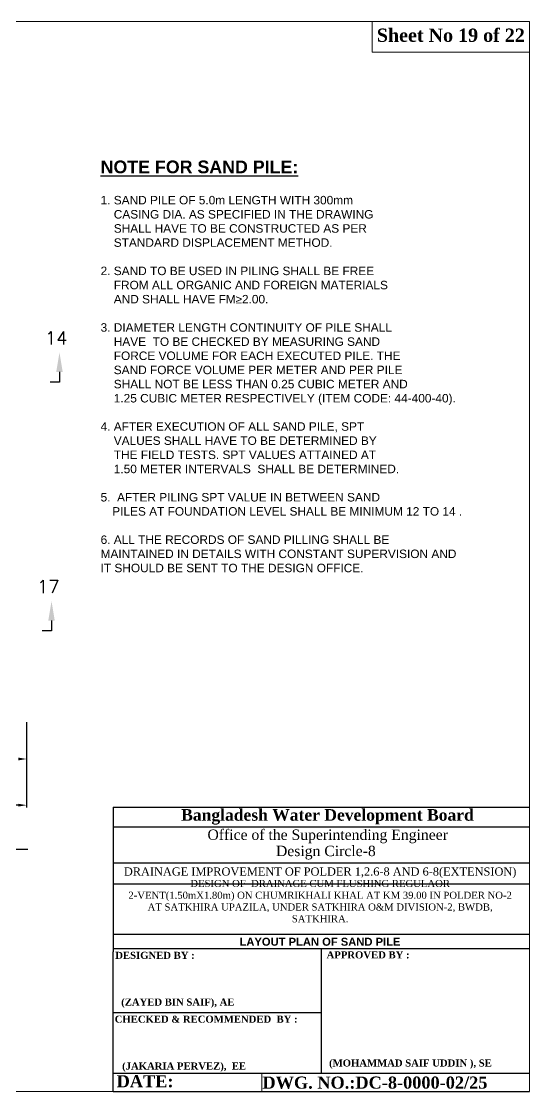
# Model space of a CAD drawing. Extents: x -545075 to 1728153, y -708141 to -305611.
# Drawn here: x 1228502 to 1250288, y -661961 to -616057 of the extents above; entities that cross this region are included whole.
import ezdxf

# ---------------------------------------------------------------- set-up
doc = ezdxf.new("R2010")
doc.units = 0
doc.header["$MEASUREMENT"] = 0
doc.layers.get('0').update_dxf_attribs({"linetype": 'CONTINUOUS'})
doc.layers.get('DEFPOINTS').update_dxf_attribs({"linetype": 'CONTINUOUS'})
doc.layers.add('Left Bank Profile', color=7, linetype='CONTINUOUS', lineweight=25)
doc.layers.add('LINE', color=7, linetype='CONTINUOUS')
doc.layers.add('TEXT', color=7, linetype='CONTINUOUS')
doc.styles.add('ARIAL', font='ARIALN.TTF')
doc.styles.add('Arial-200', font='arial.ttf')
doc.styles.add('BIG', font='ROMANT.SHX')
doc.styles.get("Standard").update_dxf_attribs({"font": 'times.ttf', "height": 250})
doc.dimstyles.new('3', dxfattribs={"dimtxt": 225, "dimasz": 350, "dimexe": 100, "dimexo": 25, "dimgap": 9, "dimtad": 0, "dimdec": 0, "dimzin": 0, "dimdsep": 46, "dimtxsty": 'Standard', "dimcen": 0, "dimclrt": 256, "dimadec": 0, "dimazin": 0, "dimtfac": 1, "dimtdec": 0, "dimtofl": 0, "dimtmove": 2, "dimatfit": 3, "dimfxl": 1, "dimtolj": 1, "dimtzin": 0, "dimarcsym": 0})

# ---------------------------------------------------------------- blocks, each defined once
blk = doc.blocks.new('*D800')
at = {"layer": 'DEFPOINTS', "color": 0, "linetype": 'ByBlock', "lineweight": -2}
for p in [(1228724, -646090), (1191374, -647350), (1228724, -649675)]:
    blk.add_point(p, dxfattribs=at)
at = {"layer": 'LINE', "color": 0, "linetype": 'ByBlock', "lineweight": -2}
for p, q in [((1228724, -646115), (1228724, -649775)), ((1191374, -647375), (1191374, -649775)), ((1191724, -649675), (1209592, -649675)), ((1228374, -649675), (1210505, -649675))]:
    blk.add_line(p, q, dxfattribs=at)
for points in [[(1191724, -649617), (1191724, -649734), (1191374, -649675)], [(1228374, -649617), (1228374, -649734), (1228724, -649675)]]:
    blk.add_solid(points, dxfattribs=at)
at = {"layer": 'LINE', "linetype": 'ByBlock', "lineweight": -2, "insert": (1210049, -649675), "char_height": 250, "attachment_point": 5}
blk.add_mtext('\\A1;37350', dxfattribs=at)

msp = doc.modelspace()

# ---------------------------------------------------------------- linework, layer by layer
at = {"color": 7, "linetype": 'ByBlock', "lineweight": 20}
msp.add_lwpolyline([(1185373.115, -661960.848), (1185373.115, -616056.826), (1250287.894, -616056.826), (1250287.894, -661960.848), (1185373.115, -661960.848)], close=True, dxfattribs=at)
at = {"layer": 'Left Bank Profile'}
msp.add_lwpolyline([(1232429.986, -661960.848), (1250287.894, -661960.848)], dxfattribs=at)
msp.add_lwpolyline([(1232429.986, -661960.848), (1250287.894, -661960.848)], dxfattribs=at)
at = {"layer": 'LINE'}
for p, q in [((1228723.808, -646115.186), (1228723.808, -647794.772)), ((1232429.986, -649755.724), (1250287.894, -649755.724)), ((1232429.986, -649755.724), (1232429.986, -655967.915)), ((1232429.986, -650602.41), (1250287.894, -650602.41)), ((1186841.675, -651561.953), (1228773, -651561.953)), ((1232429.986, -652148.88), (1250287.894, -652148.88)), ((1232429.986, -653045.659), (1250287.894, -653045.659)), ((1232429.986, -655212.556), (1250287.894, -655212.556)), ((1232429.986, -655825.932), (1250287.894, -655825.932)), ((1232429.986, -661960.848), (1232429.986, -655967.915)), ((1241358.94, -655825.932), (1241358.94, -661168.372)), ((1232429.986, -658561.235), (1241358.94, -658561.235)), ((1232429.986, -661168.372), (1250287.894, -661168.372)), ((1235780.6, -661168.372), (1250287.894, -661168.372)), ((1235780.6, -661168.372), (1250287.894, -661168.372)), ((1235780.6, -661168.372), (1250287.894, -661168.372))]:
    msp.add_line(p, q, dxfattribs=at)
at = {"layer": 'LINE', "lineweight": 9}
msp.add_line((1250287.894, -649755.724), (1250287.894, -661960.848), dxfattribs=at)
at = {"layer": 'LINE', "color": 7, "lineweight": 9}
for p, q in [((1238812.521, -661168.372), (1238812.521, -661960.848)), ((1250287.894, -661960.848), (1233024.217, -661960.848)), ((1246603.842, -661960.848), (1247811.177, -661960.848))]:
    msp.add_line(p, q, dxfattribs=at)
at = {"layer": 'LINE', "lineweight": 9}
msp.add_lwpolyline([(1250287.894, -616056.826), (1243535.231, -616056.826), (1243535.231, -617381.428), (1250287.894, -617381.428)], close=True, dxfattribs=at)
at = {"layer": 'LINE'}
for points in [[(1230134.089, -631093.681), (1230134.089, -631284.293)], [(1230134.089, -631265.393), (1230134.089, -631525.718), (1229732.074, -631525.718)], [(1229791.822, -641930.861), (1229791.822, -642191.186), (1229389.808, -642191.186)], [(1229791.822, -641759.148), (1229791.822, -641949.76)]]:
    msp.add_lwpolyline(points, dxfattribs=at)
for points in [[(1229994.939, -631093.681), (1230273.239, -631093.681), (1230134.089, -630258.781)], [(1229652.672, -641759.148), (1229930.972, -641759.148), (1229791.822, -640924.248)], [(1228373.808, -647636.439), (1228373.808, -647753.106), (1228723.808, -647694.772)]]:
    msp.add_solid(points, dxfattribs=at)

# ---------------------------------------------------------------- texts
at = {"color": 0, "linetype": 'ByBlock', "lineweight": -2, "insert": (1237850.882, -655709.699), "char_height": 343.32143, "width": 18509.8307, "attachment_point": 7, "style": 'Arial-200'}
msp.add_mtext('{\\fArial|b1|i0|c0|p34;LAYOUT PLAN OF SAND PILE}', dxfattribs=at)
at = {"layer": 'LINE', "style": 'BIG'}
for s, p in [('14', (1229518.537, -629913.991)), ('17', (1229176.27, -640579.458))]:
    msp.add_text(s, height=556.6, dxfattribs=at).set_placement(p)
at = {"layer": 'LINE', "color": 7, "lineweight": 9}
for s, insert, char_height, width, attachment_point in [('{\\fTimes New Roman|b1|i0|c0|p18;Sheet No 19 of 22}', (1243738.775, -616364.716), 568.68406, 20426.94652, 1), ('{\\fTimes New Roman|b1|i0|c0|p18;Bangladesh Water Development Board}', (1235350.693, -649844.051), 497.51809, 17870.68828, 1), ('{\\fTimes New Roman|b0|i0|c0|p18;Office of the Superintending Engineer}', (1236478.336, -650718.895), 445.23095, 15992.55112, 1), ('{\\fTimes New Roman|b0|i0|c0|p18;Design Circle-8}', (1239415.261, -651415.113), 445.23095, 15992.55112, 1), ('{\\fTimes New Roman Greek|b0|i0|c0|p18;\\C256;DRAINAGE IMPROVEMENT OF POLDER 1,2.6-8 AND 6-8(EXTENSION)}', (1241308.136, -652809.633), 350, 17410.56988, 8), ('{\\fTimes New Roman Greek|b0|i0|c0|p18;\\C256;DESIGN OF  DRAINAGE CUM FLUSHING REGULAOR\\P2-VENT(1.50mX1.80m) ON CHUMRIKHALI KHAL AT KM 39.00 IN POLDER NO-2 AT SATKHIRA UPAZILA, UNDER SATKHIRA O&M DIVISION-2, BWDB, SATKHIRA.}', (1241308.136, -654706.447), 302.878199, 16855.77975, 8)]:
    msp.add_mtext(s, dxfattribs=dict(at, insert=insert, char_height=char_height, width=width, attachment_point=attachment_point))
at = {"layer": 'LINE', "color": 7, "lineweight": 9, "attachment_point": 1}
for s, insert, char_height in [('{\\fTimes New Roman|b1|i0|c0|p18;DESIGNED BY :}', (1232525.755, -655964.547), 302.8782), ('{\\fTimes New Roman|b1|i0|c0|p18;APPROVED BY :}', (1241585.294, -655944.943), 302.8782), ('{\\fTimes New Roman|b1|i0|c0|p18;\\C0;(ZAYED BIN SAIF), AE}', (1232779.637, -657969.013), 302.8782), ('{\\fTimes New Roman|b1|i0|c0|p18;CHECKED & RECOMMENDED  BY :}', (1232500.859, -658701.754), 302.8782), ('{\\fTimes New Roman|b1|i0|c0|p18;\\C0;(JAKARIA PERVEZ),  EE  }', (1232819.376, -660712.072), 302.8782), ('{\\fTimes New Roman|b1|i0|c0|p18;\\C0;(MOHAMMAD SAIF UDDIN ), SE}', (1241691.889, -660583.009), 302.8782), ('{\\fTimes New Roman|b1|i0|c0|p18;DATE:}', (1232583.417, -661256.763), 518.95951), (' {\\fTimes New Roman|b1|i0|c0|p18;DWG. NO.:DC-8-0000-02/25}', (1238639.045, -661315.584), 518.95951)]:
    msp.add_mtext(s, dxfattribs=dict(at, insert=insert, char_height=char_height))
at = {"layer": 'TEXT', "color": 6, "insert": (1231895.822, -630856.505), "char_height": 325, "width": 15567.82038, "attachment_point": 4, "style": 'ARIAL'}
msp.add_mtext('{\\fArial|b1|i0|c0|p34;\\H1.68x;\\LNOTE FOR SAND PILE:\\fArial|b0|i0|c0|p34;\\l\\P\\fArial|b1|i0|c0|p34;\\H0.6667x;\\P\\fArial|b0|i0|c0|p34;\\C0;1. SAND PILE OF 5.0m LENGTH WITH 300mm\\P    CASING DIA. AS SPECIFIED IN THE DRAWING\\P    SHALL HAVE TO BE CONSTRUCTED AS PER        \\P    STANDARD DISPLACEMENT METHOD.\\C6;\\P\\P\\C0;2. SAND TO BE USED IN PILING SHALL BE FREE\\P    FROM ALL ORGANIC AND FOREIGN MATERIALS    \\P    AND SHALL HAVE FM\\H0.9672x;\\C7;≥\\H1.034x;\\C0;2.00.\\P\\P3. DIAMETER LENGTH CONTINUITY OF PILE SHALL  \\P    HAVE  TO BE CHECKED BY MEASURING SAND   \\P    FORCE VOLUME FOR EACH EXECUTED PILE. THE   \\P    SAND FORCE VOLUME PER METER AND PER PILE \\P    SHALL NOT BE LESS THAN 0.25 CUBIC METER \\H0.9999x;AND    \\P    1.25 CUBIC METER RESPECTIVELY (ITEM CODE: \\C1;44-400-40\\C0;).\\P\\P4. AFTER EXECUTION OF ALL SAND PILE, SPT \\P    VALUES SHALL HAVE TO BE DETERMINED BY\\P    THE FIELD TESTS. SPT VALUES ATTAINED AT \\P    1.50 METER INTERVALS  SHALL BE DETERMINED.\\P\\P\\pt1e+004;5.  AFTER PILING SPT VALUE IN BETWEEN SAND ^I   \\P\\pt500;^IPILES AT FOUNDATION LEVEL SHALL BE MINIMUM 12 TO 14 .\\P\\P6. ALL THE RECORDS OF SAND PILLING SHALL BE MAINTAINED IN DETAILS WITH CONSTANT SUPERVISION AND IT SHOULD BE SENT TO THE DESIGN OFFICE. }', dxfattribs=at)

# ---------------------------------------------------------------- dimensions: what is measured, and where the dimension line sits
at = {"layer": 'LINE', "color": 0, "linetype": 'ByBlock', "lineweight": -2}
dim = msp.add_linear_dim(base=(1228723.808, -649675.186), p1=(1191373.808, -647350.186), p2=(1228723.808, -646090.186), dimstyle='3', dxfattribs=at)
dim.commit()
dim.dimension.update_dxf_attribs({"geometry": '*D800', "text_midpoint": (1210048.808, -649675.186)})

doc.saveas('drawing.dxf')
